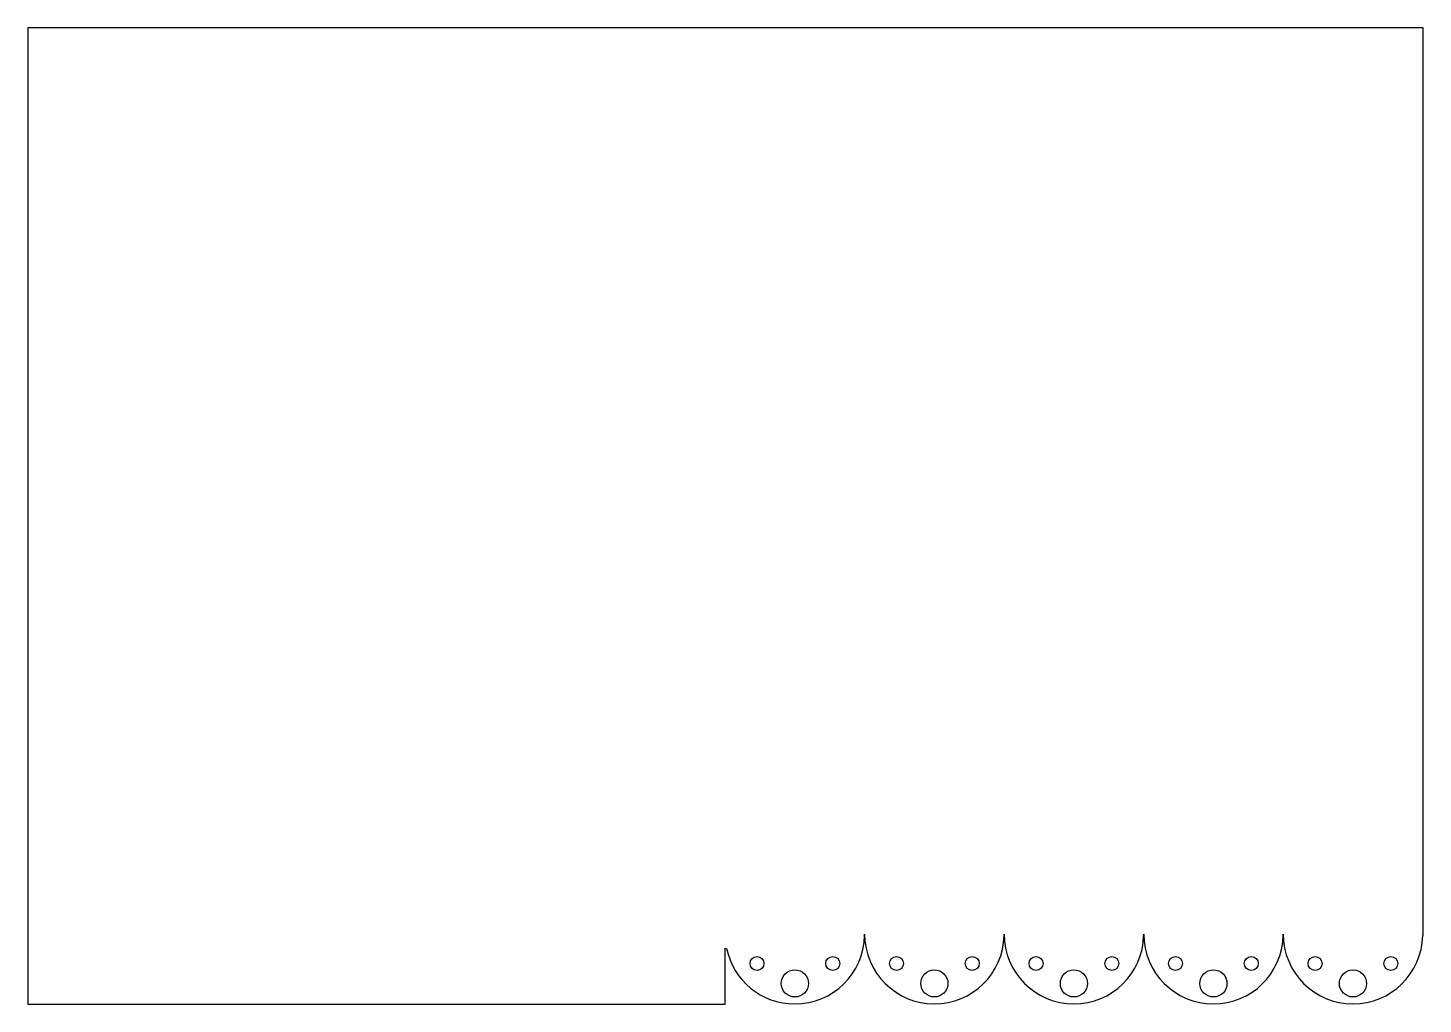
# Model space of a CAD drawing. Header units: centimetres. Extents: x -9.5 to 9.5, y -6.7 to 6.7.
import ezdxf

# ---------------------------------------------------------------- set-up
doc = ezdxf.new("R2010")
doc.units = ezdxf.units.CM
doc.header["$MEASUREMENT"] = 0
doc.layers.add('Camada 1', color=7, linetype='Continuous')

msp = doc.modelspace()

# ---------------------------------------------------------------- linework, layer by layer
at = {"layer": 'Camada 1', "color": 7}
for centre, major_axis in [((0.43024, -6.11341), (0, 0.09527)), ((1.46418, -6.11341), (0, 0.09527)), ((2.33524, -6.11341), (0, 0.09527)), ((3.36918, -6.11341), (0, 0.09527)), ((4.24024, -6.11341), (0, 0.09527)), ((5.27418, -6.11341), (0, 0.09527)), ((6.14524, -6.11341), (0, 0.09527)), ((7.17918, -6.11341), (0, 0.09527)), ((8.05024, -6.11341), (0, 0.09527)), ((9.08418, -6.11341), (0, 0.09527)), ((0.94721, -6.38495), (0, 0.18518)), ((2.85221, -6.38495), (0, 0.18518)), ((4.75721, -6.38495), (0, 0.18518)), ((6.66221, -6.38495), (0, 0.18518)), ((8.56721, -6.38495), (0, 0.18518))]:
    msp.add_ellipse(centre, major_axis=major_axis, ratio=1, dxfattribs=at)
at = {"layer": 'Camada 1'}
msp.add_open_spline([(7.6146, -5.73207), (7.60407, -6.24896), (7.18174, -6.66475), (6.66231, -6.66475), (6.66231, -6.66475), (6.13627, -6.66475), (5.70981, -6.23832), (5.70981, -5.71225), (5.70981, -5.71225), (5.70981, -5.71225), (5.7096, -5.73207), (5.7096, -5.73207), (5.7096, -5.73207), (5.69907, -6.24896), (5.27674, -6.66475), (4.75731, -6.66475), (4.75731, -6.66475), (4.23127, -6.66475), (3.80481, -6.23832), (3.80481, -5.71225), (3.80481, -5.71225), (3.80481, -5.71225), (3.8046, -5.73207), (3.8046, -5.73207), (3.8046, -5.73207), (3.79407, -6.24896), (3.37174, -6.66475), (2.85231, -6.66475), (2.85231, -6.66475), (2.32627, -6.66475), (1.89981, -6.23832), (1.89981, -5.71225), (1.89981, -5.71225), (1.89981, -5.71225), (1.8996, -5.73207), (1.8996, -5.73207), (1.8996, -5.73207), (1.88907, -6.24896), (1.46674, -6.66475), (0.94731, -6.66475), (0.94731, -6.66475), (0.48823, -6.66475), (0.10504, -6.34), (0.01487, -5.90767), (0.01487, -5.90767), (0.01487, -5.90767), (-0.0055, -5.90259), (-0.0055, -5.90259), (-0.0055, -5.90259), (-0.0055, -5.90259), (-0.0055, -6.6675), (-0.0055, -6.6675), (-0.0055, -6.6675), (-0.0055, -6.6675), (-9.525, -6.6675), (-9.525, -6.6675), (-9.525, -6.6675), (-9.525, -6.6675), (-9.525, 6.6675), (-9.525, 6.6675), (-9.525, 6.6675), (-9.525, 6.6675), (9.525, 6.6675), (9.525, 6.6675), (9.525, 6.6675), (9.525, 6.6675), (9.525, -5.73183), (9.525, -5.73183), (9.525, -5.73183), (9.525, -5.73183), (9.5196, -5.73207), (9.5196, -5.73207), (9.5196, -5.73207), (9.50907, -6.24896), (9.08674, -6.66475), (8.56731, -6.66475), (8.56731, -6.66475), (8.04127, -6.66475), (7.61481, -6.23832), (7.61481, -5.71225), (7.61481, -5.71225), (7.61481, -5.71225), (7.6146, -5.73207), (7.6146, -5.73207)], degree=3, knots=[0, 0, 0, 0, 0.04545455, 0.04545455, 0.04545455, 0.04545455, 0.09090909, 0.09090909, 0.09090909, 0.09090909, 0.13636364, 0.13636364, 0.13636364, 0.13636364, 0.18181818, 0.18181818, 0.18181818, 0.18181818, 0.22727273, 0.22727273, 0.22727273, 0.22727273, 0.27272727, 0.27272727, 0.27272727, 0.27272727, 0.31818182, 0.31818182, 0.31818182, 0.31818182, 0.36363636, 0.36363636, 0.36363636, 0.36363636, 0.40909091, 0.40909091, 0.40909091, 0.40909091, 0.45454545, 0.45454545, 0.45454545, 0.45454545, 0.5, 0.5, 0.5, 0.5, 0.54545455, 0.54545455, 0.54545455, 0.54545455, 0.59090909, 0.59090909, 0.59090909, 0.59090909, 0.63636364, 0.63636364, 0.63636364, 0.63636364, 0.68181818, 0.68181818, 0.68181818, 0.68181818, 0.72727273, 0.72727273, 0.72727273, 0.72727273, 0.77272727, 0.77272727, 0.77272727, 0.77272727, 0.81818182, 0.81818182, 0.81818182, 0.81818182, 0.86363636, 0.86363636, 0.86363636, 0.86363636, 0.90909091, 0.90909091, 0.90909091, 0.90909091, 1, 1, 1, 1], dxfattribs=at)

doc.saveas('drawing.dxf')
